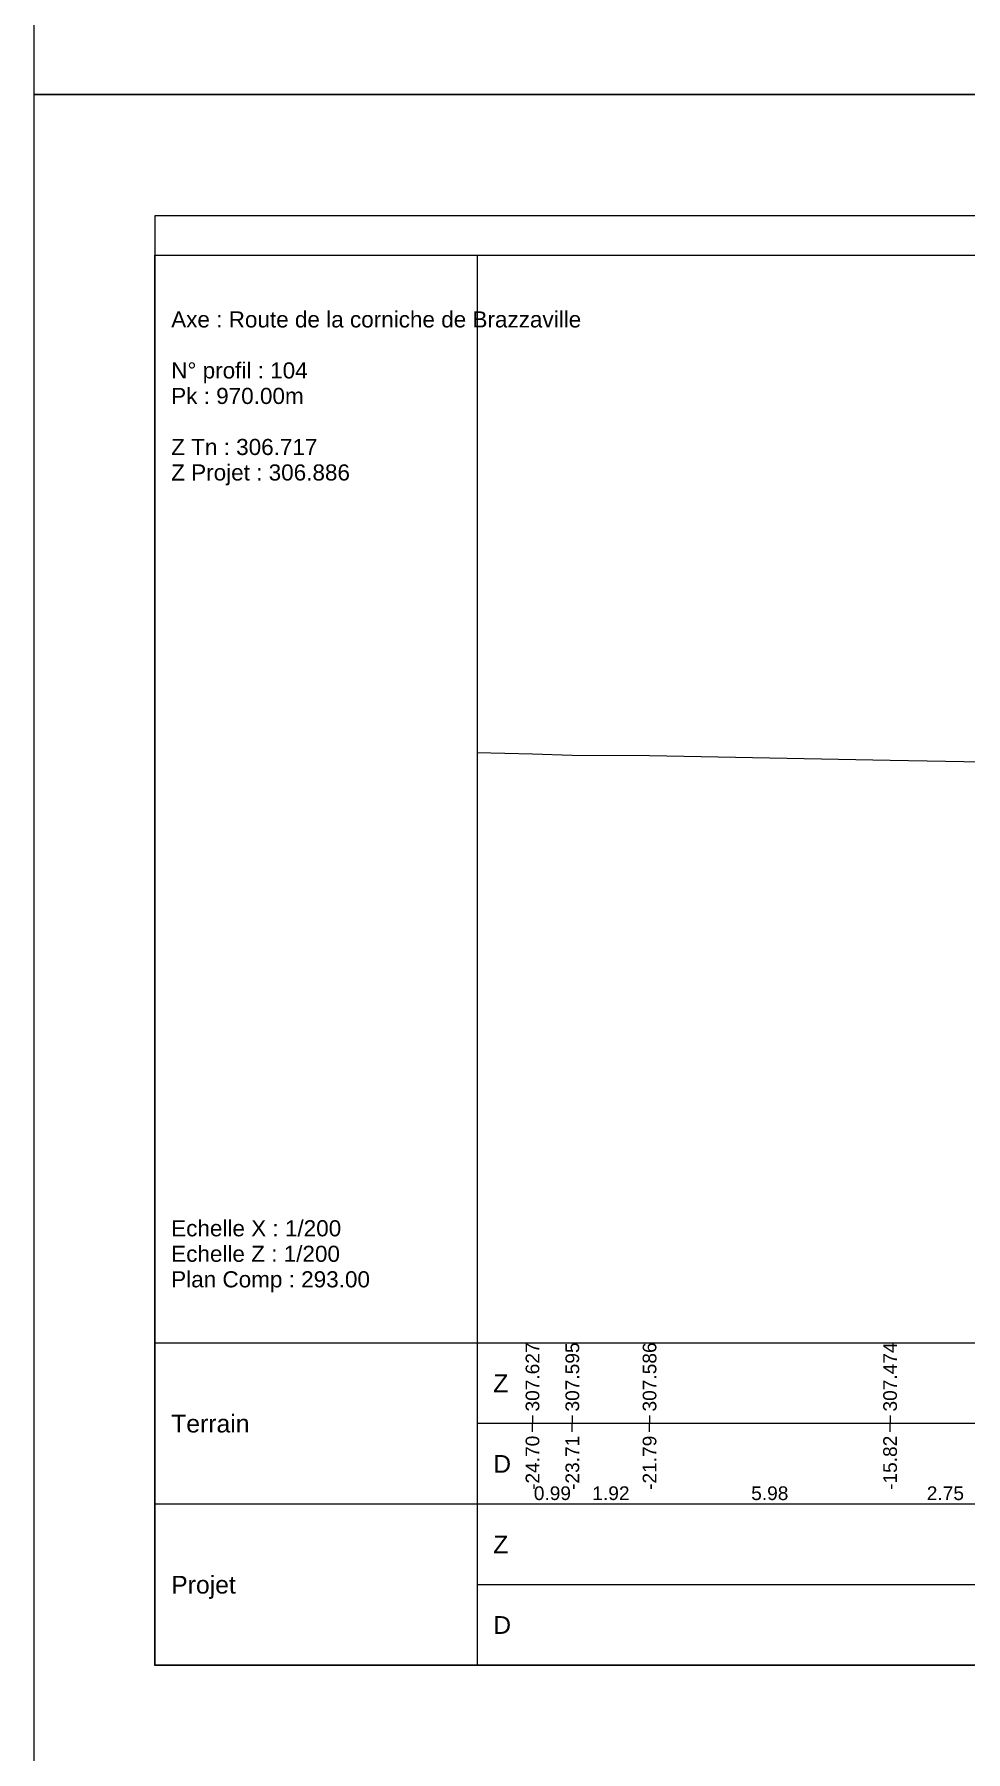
# Model space of a CAD drawing. Extents: x 0 to 74, y -372 to 1003.
# Drawn here: x 0 to 23.14, y -329.48 to -286.83 of the extents above; entities that cross this region are included whole.
import ezdxf
from ezdxf.enums import TextEntityAlignment as Align

# ---------------------------------------------------------------- set-up
doc = ezdxf.new("R2010")
doc.units = 0
doc.header["$LTSCALE"] = 2
doc.layers.get('0').update_dxf_attribs({"lineweight": 0})
doc.layers.add('Route - Route de la corniche de Brazzaville - PT - Cadre_P104', color=7, linetype='Continuous', lineweight=0)
doc.layers.add('Route - Route de la corniche de Brazzaville - PT - Terrain_P104', color=5, linetype='Continuous', lineweight=0)
doc.styles.add('CoteHor', font='arial.ttf', dxfattribs={"height": 0.0022})
doc.styles.add('CoteHorA', font='arial.ttf', dxfattribs={"height": 0.0022})
doc.styles.add('CoteTitre', font='arial.ttf', dxfattribs={"height": 0.0017})
doc.styles.add('CoteVert', font='arial.ttf', dxfattribs={"height": 0.0017})
doc.styles.add('ProfilCartouche', font='arial.ttf', dxfattribs={"height": 0.002})

msp = doc.modelspace()

# ---------------------------------------------------------------- linework, layer by layer
at = {"flags": 128}
for points in [[(0, -288.33), (0, -246.33), (59.4, -246.33), (59.4, -288.33)], [(0, -330.33), (0, -288.33), (59.4, -288.33), (59.4, -330.33)], [(3, -327.33), (3, -291.33), (56.4, -291.33), (56.4, -327.33)]]:
    msp.add_lwpolyline(points, close=True, dxfattribs=at)
at = {"layer": 'Route - Route de la corniche de Brazzaville - PT - Cadre_P104', "color": 7, "linetype": 'Continuous'}
for p, q in [((11, -292.33), (11, -327.33)), ((56.4, -319.33), (3, -319.33)), ((56.4, -321.33), (11, -321.33)), ((56.4, -323.33), (3, -323.33)), ((56.4, -323.33), (3, -323.33)), ((56.4, -323.33), (3, -323.33)), ((56.4, -323.33), (3, -323.33)), ((56.4, -323.33), (3, -323.33)), ((56.4, -323.33), (3, -323.33)), ((56.4, -323.33), (3, -323.33)), ((56.4, -325.33), (11, -325.33)), ((56.4, -327.33), (3, -327.33)), ((56.4, -327.33), (3, -327.33)), ((56.4, -327.33), (3, -327.33)), ((56.4, -327.33), (3, -327.33)), ((56.4, -327.33), (3, -327.33)), ((56.4, -327.33), (3, -327.33))]:
    msp.add_line(p, q, dxfattribs=at)
at = {"layer": 'Route - Route de la corniche de Brazzaville - PT - Cadre_P104', "color": 114, "linetype": 'Continuous'}
for p, q in [((12.376, -321.13), (12.376, -321.33)), ((12.376, -321.53), (12.376, -321.33)), ((13.366, -321.13), (13.366, -321.33)), ((13.366, -321.53), (13.366, -321.33)), ((15.284, -321.13), (15.284, -321.33)), ((15.284, -321.53), (15.284, -321.33)), ((21.26, -321.13), (21.26, -321.33)), ((21.26, -321.53), (21.26, -321.33))]:
    msp.add_line(p, q, dxfattribs=at)
at = {"layer": 'Route - Route de la corniche de Brazzaville - PT - Cadre_P104', "flags": 128}
msp.add_lwpolyline([(2.99, -327.34), (2.99, -292.32), (56.41, -292.32), (56.41, -327.34)], close=True, dxfattribs=at)
at = {"layer": 'Route - Route de la corniche de Brazzaville - PT - Terrain_P104', "color": 114, "linetype": 'Continuous', "flags": 128}
msp.add_lwpolyline([(11, -304.67), (12.376, -304.703), (13.366, -304.735), (15.284, -304.744), (21.26, -304.856), (24.008, -304.905), (26.191, -304.987), (30.735, -305.096), (32.193, -305.176), (32.387, -305.112), (32.517, -305.102), (35.084, -305.399), (37.076, -305.613), (42.698, -306.218), (45.668, -306.706), (49.822, -307.327), (56.4, -308.488)], dxfattribs=at)
msp.add_lwpolyline([(11, -304.67), (12.376, -304.703), (13.366, -304.735), (15.284, -304.744), (21.26, -304.856), (24.008, -304.905), (26.191, -304.987), (30.735, -305.096), (32.193, -305.176), (32.387, -305.112), (32.517, -305.102), (35.084, -305.399), (37.076, -305.613), (42.698, -306.218), (45.668, -306.706), (49.822, -307.327), (56.4, -308.488)], dxfattribs=at)

# ---------------------------------------------------------------- texts
at = {"style": 'ProfilCartouche'}
for s, p in [('Axe : Route de la corniche de Brazzaville', (3.4, -293.913)), ('N° profil : 104', (3.4, -295.18)), ('Pk : 970.00m', (3.4, -295.813)), ('Z Tn : 306.717', (3.4, -297.08)), ('Z Projet : 306.886', (3.4, -297.713)), ('Echelle X : 1/200', (3.4, -316.48)), ('Echelle Z : 1/200', (3.4, -317.113)), ('Plan Comp : 293.00', (3.4, -317.747))]:
    msp.add_text(s, height=0.4, dxfattribs=at).set_placement(p, align=Align.MIDDLE_LEFT)
at = {"layer": 'Route - Route de la corniche de Brazzaville - PT - Cadre_P104', "color": 114, "style": 'CoteVert'}
for s, p in [('307.627', (12.376, -321.03)), ('307.595', (13.366, -321.03)), ('307.586', (15.284, -321.03)), ('307.474', (21.26, -321.03))]:
    msp.add_text(s, height=0.34, rotation=90, dxfattribs=at).set_placement(p, align=Align.MIDDLE_LEFT)
at = {"layer": 'Route - Route de la corniche de Brazzaville - PT - Cadre_P104', "color": 114, "style": 'CoteHor'}
for s, p in [('Z', (11.4, -320.33)), ('Terrain', (3.4, -321.33)), ('D', (11.4, -322.33))]:
    msp.add_text(s, height=0.44, dxfattribs=at).set_placement(p, align=Align.MIDDLE_LEFT)
at = {"layer": 'Route - Route de la corniche de Brazzaville - PT - Cadre_P104', "color": 114, "style": 'CoteVert'}
for s, p in [('-24.70', (12.376, -321.63)), ('-23.71', (13.366, -321.63)), ('-21.79', (15.284, -321.63)), ('-15.82', (21.26, -321.63))]:
    msp.add_text(s, height=0.34, rotation=90, dxfattribs=at).set_placement(p, align=Align.MIDDLE_RIGHT)
at = {"layer": 'Route - Route de la corniche de Brazzaville - PT - Cadre_P104', "color": 114, "style": 'CoteTitre'}
for s, p in [('0.99', (12.871, -323.33)), ('1.92', (14.325, -323.33)), ('5.98', (18.272, -323.33)), ('2.75', (22.634, -323.33))]:
    msp.add_text(s, height=0.34, dxfattribs=at).set_placement(p, align=Align.BOTTOM_CENTER)
at = {"layer": 'Route - Route de la corniche de Brazzaville - PT - Cadre_P104', "color": 7, "style": 'CoteHorA'}
for s, p in [('Z', (11.4, -324.33)), ('Projet', (3.4, -325.33)), ('D', (11.4, -326.33))]:
    msp.add_text(s, height=0.44, dxfattribs=at).set_placement(p, align=Align.MIDDLE_LEFT)

doc.saveas('drawing.dxf')
